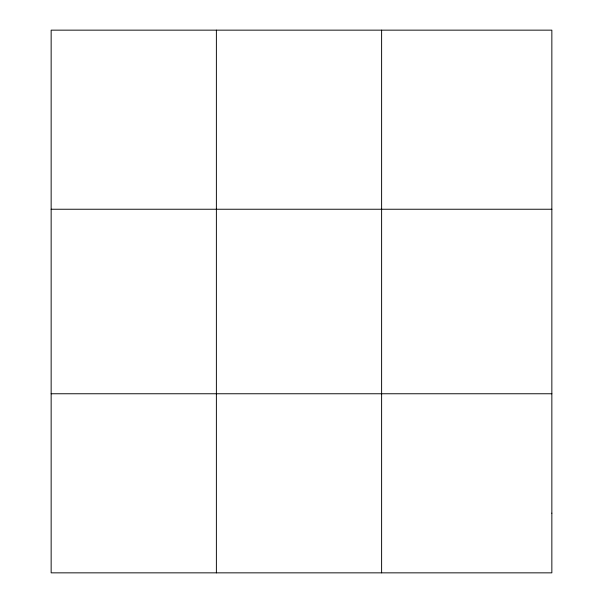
<?xml version="1.0" encoding="UTF-8"?>
<svg xmlns="http://www.w3.org/2000/svg" width="603" height="603" viewBox="0 0 603 603"><rect width="100%" height="100%" fill="white"/><g stroke="black" fill="none" stroke-linecap="round" stroke-linejoin="round"><path stroke-width="0.9" d="M216.379 30.15L216.379 572.85M381.616 30.15L381.616 572.85M51.149 209.241L551.851 209.241M51.149 393.759L551.851 393.759M551.851 513.153L551.851 572.85L51.149 572.85L51.149 30.15L551.851 30.15L551.851 513.153"/></g></svg>
